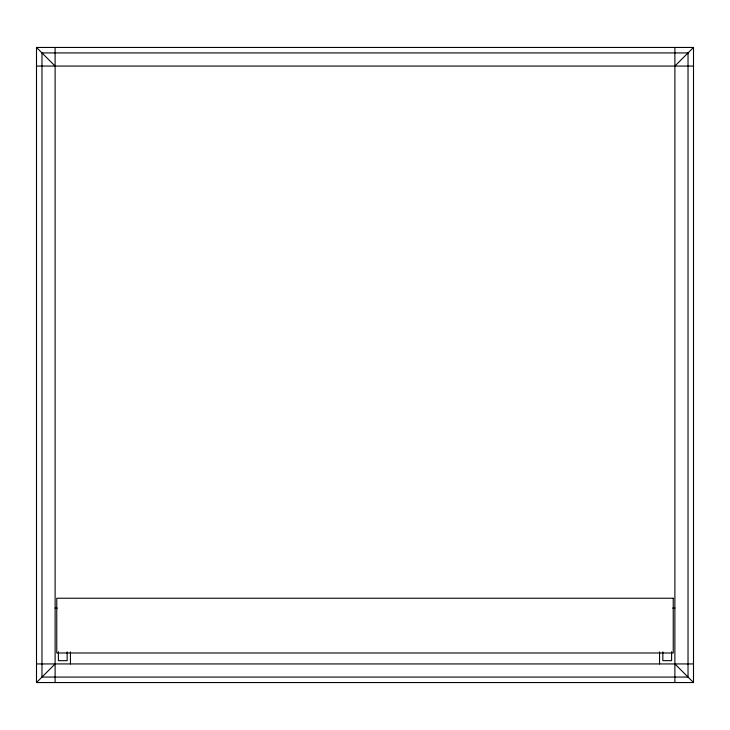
<?xml version="1.0" encoding="UTF-8"?>
<svg xmlns="http://www.w3.org/2000/svg" width="730" height="730" viewBox="0 0 730 730"><rect width="100%" height="100%" fill="white"/><g stroke="black" fill="none" stroke-linecap="round" stroke-linejoin="round"><path stroke-width="1.09" d="M36.5 682.55L693.5 682.55L693.5 47.45L36.5 47.45L36.5 682.55L55.115 663.935M674.885 66.065L693.5 47.45M36.5 66.065L693.5 66.065M55.115 608.09L57.305 608.09M672.695 608.09L674.885 608.09M36.5 663.935L693.5 663.935M674.885 663.935L693.5 682.55M36.5 47.45L55.115 66.065M674.885 47.45L674.885 682.55M671.6 651.707L671.6 660.65L662.84 660.65L662.84 651.89M659.555 651.89L659.555 663.935M70.445 651.89L70.445 663.935M67.16 651.89L67.16 660.65L58.4 660.65L58.4 651.707M55.115 47.45L55.115 682.55M688.025 52.925L41.975 52.925L41.975 677.075L688.025 677.075L688.025 52.925M673.242 598.235L56.758 598.235L56.758 652.985L673.242 652.985L673.242 598.235"/></g></svg>
